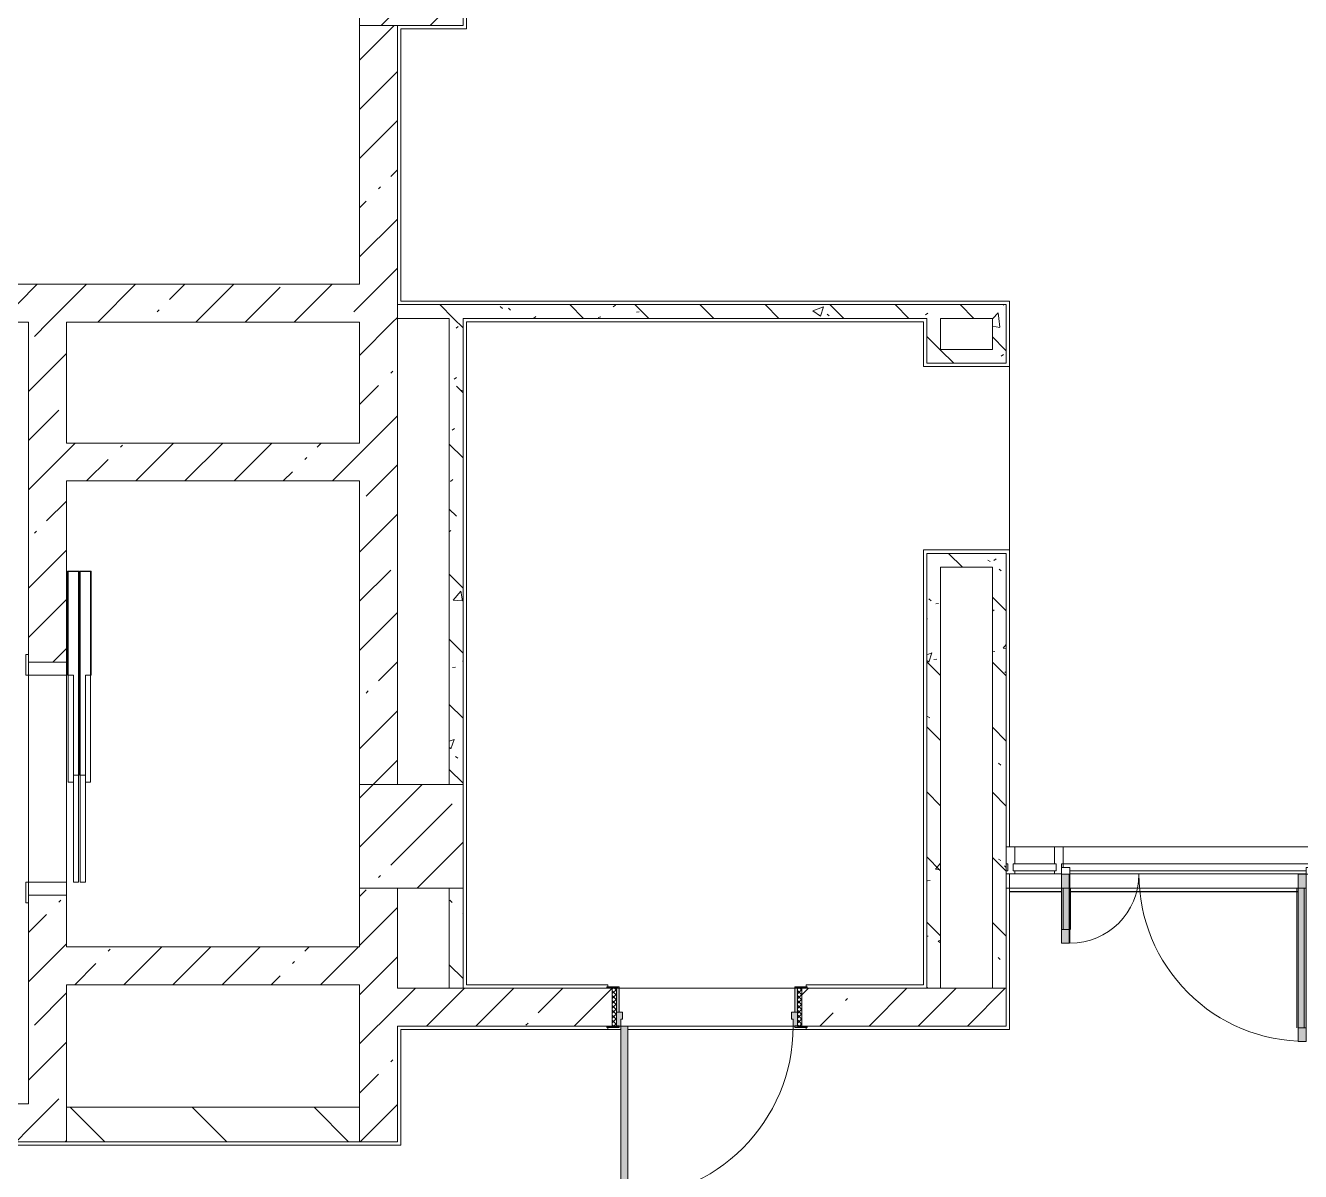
# Model space of a CAD drawing. Header units: millimetres. Extents: x -4060 to 187734, y -8553 to 29000.
# Drawn here: x 100946 to 108341, y 10057 to 16700 of the extents above; entities that cross this region are included whole.
import ezdxf

# ---------------------------------------------------------------- set-up
doc = ezdxf.new("R2010")
doc.units = ezdxf.units.MM
for name, color, linetype, lineweight, true_color in [('A-DETL-GENF-6', 7, 'Continuous', 5, 0xaaaaaa), ('A-DETL-GENF-7', 7, 'Continuous', 5, 0xe2e2e2), ('A-DOOR-2', 7, 'Continuous', 5, 0xaaaaaa), ('A-DOOR-3', 7, 'Continuous', 5, 0xe2e2e2), ('A-DOOR-FRAM-2', 7, 'Continuous', 5, 0xe2e2e2), ('A-DOOR-FRAM-3', 7, 'Continuous', 5, 0xaaaaaa), ('A-FLOR-1', 7, 'Continuous', 5, 0xaaaaaa), ('I-WALL-24', 7, 'Continuous', 5, 0x787878)]:
    doc.layers.add(name, color=color, linetype=linetype, lineweight=lineweight, true_color=true_color)
for name, color, linetype, lineweight in [('A-GLAZ-CURT-2', 7, 'Continuous', 5), ('A-GLAZ-CWMG-2', 7, 'Continuous', 5), ('A-WALL', 7, 'Continuous', 9), ('I-WALL-22', 7, 'Continuous', 5), ('S-COLS-2', 7, 'Continuous', 5), ('S-STRS-MBND', 7, 'Continuous', 5)]:
    doc.layers.add(name, color=color, linetype=linetype, lineweight=lineweight)
pattern_1 = [(45, (60723.74, 0), (-285.123, 285.123), []), (45, (61008.87, 0), (-285.123, 285.123), [504.031, -100.806, 16.764, -84.042])]
pattern_2 = [(135, (60723.74, 0), (-377.171, -377.171), [533.4, -88.9, 17.78, -88.9]), (135, (60723.74, 376.94), (-377.171, -377.171), []), (50, (60723.74, 0), (637.6445, -55.7866), [66.675, -733.425]), (355, (60723.74, 0), (-123.349, 668.699), [53.34, -586.74]), (100.451, (60776.9, -4.65), (514.299, 612.908), [56.665, -623.315]), (46.184, (60723.74, 177.8), (948.776, -147.15), [100.012, -1100.137]), (96.636, (60802.8, 165.5), (830.909, 865.997), [84.998, -934.973]), (351.184, (60723.7, 177.8), (830.918, 865.988), [80.01, -880.11]), (21, (60812.64, 133.35), (530.6506, -357.928), [66.675, -733.425]), (326, (60812.64, 133.35), (216.308, 644.6585), [53.34, -586.74]), (71.451, (60856.86, 103.5), (746.9596, 286.724), [56.665, -623.315]), (37.5, (60723.74, 0), (10.8105, 295.9426), [16.764, -562.864, 16.764, -578.866, -588.962]), (37.5, (60723.74, 0), (10.8105, 295.9426), [-1175.258, 16.764, -572.198]), (7.5, (60723.74, 0), (233.8692, 350.6318), [16.764, -322.834, 16.764, -549.529, -224.472]), (7.5, (60723.74, 0), (233.8692, 350.6318), [-905.891, 16.764, -207.708]), (327.5, (60525.5, 0), (474.5678, -20.0513), [16.764, -205.486, 16.764, -676.656, -920.115]), (327.5, (60525.5, 0), (474.5678, -20.0513), [-915.67, 16.764, -903.351]), (317.5, (60436.6, 0), (518.452, 88.9934), [16.764, -272.161, 16.764, -443.738, -653.415]), (317.5, (60436.6, 0), (518.452, 88.9934), [-749.427, 16.764, -636.651])]

# ---------------------------------------------------------------- blocks, each defined once
blk = doc.blocks.new('BSC_Колонна _Прямоугольная - 600х600-V115-1_5_1_птичка')
at = {"layer": 'S-COLS-2'}
h = blk.add_hatch(dxfattribs=at)
h.set_pattern_fill('FP_163', color=256, style=0, pattern_type=2)
h.set_pattern_definition([(45, (-42460, -17000), (-285.123, 285.123), []), (45, (-42174.88, -17000), (-285.123, 285.123), [504.031, -100.806, 16.764, -84.042])])
h.paths.add_polyline_path([(-60, -300), (300, -300), (300, 300), (-300, 300), (-300, -300)])
for p, q in [((300, 300), (-300, 300)), ((-300, 300), (-300, -300)), ((300, -300), (300, 300)), ((-300, -300), (300, -300))]:
    blk.add_line(p, q, dxfattribs=at)
blk = doc.blocks.new('110_Дверь_СКБ_1Ст_Внутренняя1 - Д-11 1100x2100h_кладовые _все__ коридор _между помещениями блока столовой__ моечные _все_-32089417-1_5_1_птичка')
at = {"layer": 'A-DOOR-2'}
h = blk.add_hatch(dxfattribs=at)
h.set_pattern_fill('FP_43', color=256, style=0, pattern_type=2)
h.set_pattern_definition([(135, (1751.41, 174.685), (-14.14214, -14.14214), []), (225, (1751.41, 174.685), (14.14214, -14.14214), [])])
h.paths.add_polyline_path([(537.5, 110), (537.5, -110), (562.5, -110), (562.5, 110)])
at = {"layer": 'A-DOOR-3'}
h = blk.add_hatch(color=256, dxfattribs=at)
h.paths.add_polyline_path([(522.5, 110), (512.5, 110), (512.5, 70), (502.5, 70), (502.5, 30), (537.5, 30), (537.5, 110)])
h.paths.add_polyline_path([(-497.5, 110), (-512.5, 110), (-512.5, 30), (-477.5, 30), (-477.5, 70), (-487.5, 70), (-487.5, 110)])
at = {"layer": 'A-DOOR-FRAM-2'}
for points in [[(512.5, 1110), (472.5, 1110), (472.5, 110), (512.5, 110), (512.5, 1030.8)], [(-537.5, 118), (-567.5, 118), (-562.5, 110), (-497.5, 115.3), (-497.5, 118), (-517.5, 118)], [(562.5, 118), (522.5, 118), (522.5, 110), (592.5, 110), (587.5, 118)], [(-512.5, 30), (-512.5, -110), (-497.5, -110), (-497.5, 30)], [(522.5, 30), (522.5, -110), (537.5, -110), (537.5, 30)], [(-567.5, -110), (-562.5, -118), (-497.5, -118), (-497.5, -110), (-562.5, -110)], [(537.5, -110), (522.5, -115.3), (522.5, -118), (592.5, -118), (587.5, -110), (562.5, -110)]]:
    blk.add_hatch(color=256, dxfattribs=at).paths.add_polyline_path(points)
at = {"layer": 'A-DOOR-FRAM-3'}
h = blk.add_hatch(dxfattribs=at)
h.set_pattern_fill('FP_44', color=256, style=0, pattern_type=2)
h.set_pattern_definition([(45, (-371.384, 174.685), (-14.1421, 14.1421), []), (135, (-371.384, 174.685), (-14.1421, -14.1421), [])])
h.paths.add_polyline_path([(-512.5, 110), (-537.5, 110), (-537.5, -110), (-512.5, -110), (-512.5, 16)])
at = {"layer": 'A-DOOR-2'}
for p, q in [((512.5, 1110), (472.5, 1110)), ((472.5, 1110), (472.5, 110)), ((512.5, 110), (512.5, 1110)), ((472.5, 110), (512.5, 110))]:
    blk.add_line(p, q, dxfattribs=at)
blk.add_arc((512.5, 110), 1000, 90, 180, dxfattribs=at)
at = {"layer": 'A-DOOR-FRAM-3'}
for p, q in [((-497.5, 118), (-567.5, 118)), ((-567.5, 118), (-567.5, 110)), ((-567.5, 110), (-497.5, 110)), ((-512.5, 110), (-537.5, 110)), ((-537.5, 110), (-537.5, -110)), ((-487.5, 110), (-512.5, 110)), ((-512.5, 110), (-512.5, 30)), ((-512.5, -110), (-512.5, 110)), ((-497.5, 110), (-512.5, 110)), ((-512.5, 110), (-512.5, 109)), ((-512.5, 109), (-497.5, 109)), ((-497.5, 110), (-497.5, 118)), ((-497.5, 109), (-497.5, 110)), ((-487.5, 70), (-487.5, 110)), ((512.5, 110), (512.5, 70)), ((537.5, 110), (512.5, 110)), ((592.5, 118), (522.5, 118)), ((522.5, 118), (522.5, 110)), ((537.5, 110), (522.5, 110)), ((522.5, 110), (522.5, 109)), ((522.5, 110), (592.5, 110)), ((522.5, 109), (537.5, 109)), ((537.5, 30), (537.5, 110)), ((562.5, 110), (537.5, 110)), ((537.5, 110), (537.5, -110)), ((537.5, 109), (537.5, 110)), ((562.5, -110), (562.5, 110)), ((592.5, 110), (592.5, 118)), ((-512.5, 30), (-477.5, 30)), ((-497.5, 30), (-512.5, 30)), ((-512.5, 30), (-512.5, -110)), ((-497.5, -110), (-497.5, 30)), ((-477.5, 70), (-487.5, 70)), ((-477.5, 30), (-477.5, 70)), ((512.5, 70), (502.5, 70)), ((502.5, 70), (502.5, 30)), ((502.5, 30), (537.5, 30)), ((537.5, 30), (522.5, 30)), ((522.5, 30), (522.5, -110)), ((537.5, -110), (537.5, 30)), ((-497.5, -110), (-567.5, -110)), ((-567.5, -110), (-567.5, -118)), ((-567.5, -118), (-497.5, -118)), ((-537.5, -110), (-512.5, -110)), ((-512.5, -110), (-497.5, -110)), ((-497.5, -118), (-497.5, -110)), ((522.5, -110), (537.5, -110)), ((592.5, -110), (522.5, -110)), ((522.5, -110), (522.5, -118)), ((522.5, -118), (592.5, -118)), ((537.5, -110), (562.5, -110)), ((592.5, -118), (592.5, -110))]:
    blk.add_line(p, q, dxfattribs=at)
blk = doc.blocks.new('DOR_Дверь лифта - 1350х2050h-V194-1_5_1_птичка')
at = {"layer": 'A-DOOR-2'}
for p, q in [((-600, 125), (-720, 125)), ((-720, 125), (-720, 110)), ((-720, 110), (-600, 110)), ((-675, 110), (-675, -110)), ((-600, 110), (-675, 110)), ((-600, 110), (-600, 125)), ((600, 110), (-600, 110)), ((-600, 110), (-600, -110)), ((720, 125), (600, 125)), ((600, 125), (600, 110)), ((600, -110), (600, 110)), ((675, 110), (600, 110)), ((600, 110), (720, 110)), ((675, -110), (675, 110)), ((720, 110), (720, 125)), ((-675, -110), (-600, -110)), ((-600, -110), (600, -110)), ((-20, -120), (-20, -150)), ((600, -120), (-20, -120)), ((600, -110), (675, -110)), ((600, -150), (600, -120)), ((-600, -150), (-600, -180)), ((20, -150), (-600, -150)), ((-600, -180), (20, -180)), ((-600, -190), (-600, -220)), ((20, -190), (-600, -190)), ((-600, -220), (20, -220)), ((-20, -150), (600, -150)), ((-20, -220), (-20, -250)), ((600, -220), (-20, -220)), ((20, -180), (20, -150)), ((20, -220), (20, -190)), ((600, -250), (600, -220)), ((-20, -250), (600, -250))]:
    blk.add_line(p, q, dxfattribs=at)
at = {"layer": 'A-DOOR-FRAM-3'}
for p, q in [((600, -117), (600, -120)), ((1203, -117), (600, -117)), ((600, -120), (1200, -120)), ((1200, -120), (1200, -180)), ((1203, -183), (1203, -117)), ((1200, -180), (20, -180)), ((20, -180), (20, -183)), ((20, -183), (1203, -183)), ((1203, -187), (20, -187)), ((20, -187), (20, -190)), ((20, -190), (1200, -190)), ((1200, -190), (1200, -250)), ((1203, -253), (1203, -187)), ((600, -250), (600, -253)), ((1200, -250), (600, -250)), ((600, -253), (1203, -253))]:
    blk.add_line(p, q, dxfattribs=at)
blk = doc.blocks.new('Прямоугольный импост - Импост структурный с накладкой - 160мм Темный-32467808-1_5_1_птичка')
at = {"layer": 'A-GLAZ-CWMG-2'}
for p, q in [((-50, 40), (-50, 140)), ((-50, 140), (0, 140)), ((0, 140), (0, 40)), ((-40, 40), (-50, 40)), ((-50, -17), (-50, 0)), ((-50, 0), (-40, 0)), ((-40, 0), (-40, 40)), ((-10, 40), (-10, 0)), ((0, 40), (-10, 40)), ((-10, 0), (0, 0)), ((0, 0), (0, -17)), ((0, -17), (-50, -17))]:
    blk.add_line(p, q, dxfattribs=at)
blk = doc.blocks.new('Системная панель - Стекло - 40мм-32785804-1_5_1_птичка')
at = {"layer": 'A-GLAZ-CURT-2'}
for p, q in [((125, 0), (-125, 0)), ((-125, 0), (-125, -40)), ((125, -40), (125, 0)), ((-125, -40), (125, -40))]:
    blk.add_line(p, q, dxfattribs=at)
blk = doc.blocks.new('Дверь_Витражная_остекление_ - В-9-32786634-1_5_1_птичка')
at = {"layer": 'A-DETL-GENF-7'}
for points in [[(-639.5, 989), (-684.5, 989), (-684.5, 20), (-639.5, 20), (-639.5, 920)], [(689.5, 420), (689.5, 20), (734.5, 20), (734.5, 420)]]:
    blk.add_hatch(color=256, dxfattribs=at).paths.add_polyline_path(points)
at = {"layer": 'A-DETL-GENF-6'}
for p, q in [((-684.5, 989), (-639.5, 989)), ((-684.5, 989), (-684.5, 20)), ((-639.5, 989), (-684.5, 989)), ((-684.5, 989), (-684.5, 20)), ((-639.5, 989), (-639.5, 20)), ((-639.5, 20), (-639.5, 989)), ((-684.5, 909), (-639.5, 909)), ((-674.5, 909), (-674.5, 100)), ((-630.5, 909), (-630.5, 100)), ((734.5, 420), (689.5, 420)), ((689.5, 420), (689.5, 20)), ((734.5, 420), (689.5, 420)), ((689.5, 420), (689.5, 20)), ((734.5, 420), (734.5, 20)), ((734.5, 20), (734.5, 420)), ((680.5, 340), (680.5, 100)), ((734.5, 340), (689.5, 340)), ((724.5, 340), (724.5, 100)), ((-684.5, 100), (-639.5, 100)), ((734.5, 100), (689.5, 100)), ((-639.5, 20), (-684.5, 20)), ((-684.5, 20), (-639.5, 20))]:
    blk.add_line(p, q, dxfattribs=at)
at = {"layer": 'A-DOOR-2'}
for p, q in [((-684.5, 989), (-684.5, 20)), ((684.5, 420), (684.5, 20)), ((-684.5, 20), (-734.5, 20)), ((-734.5, 20), (-734.5, -20)), ((-684.5, -20), (-684.5, 20)), ((734.5, 20), (684.5, 20)), ((684.5, 20), (684.5, -20)), ((734.5, -20), (734.5, 20)), ((-734.5, -20), (-684.5, -20)), ((684.5, -20), (734.5, -20))]:
    blk.add_line(p, q, dxfattribs=at)
for centre, radius, start, end in [((-684.5, 20), 969, 360, 90), ((684.5, 20), 400, 90, 180)]:
    blk.add_arc(centre, radius, start, end, dxfattribs=at)
blk = doc.blocks.new('Прямоугольный импост - Импост структурный с накладкой - 160мм Темный-32786259-1_5_1_птичка')
at = {"layer": 'A-GLAZ-CWMG-2'}
for p, q in [((46240, 11940), (47689, 11940)), ((46240, 11820), (46240, 11840)), ((46240, 11840), (47689, 11840)), ((47689, 11840), (47689, 11820)), ((46280, 11800), (47649, 11800)), ((46280, 11783), (47649, 11783))]:
    blk.add_line(p, q, dxfattribs=at)
blk = doc.blocks.new('Прямоугольный импост - Импост структурный с накладкой - 160мм Темный-32785802-1_5_1_птичка')
at = {"layer": 'A-GLAZ-CWMG-2'}
for p, q in [((45960, 11940), (46190, 11940)), ((45960, 11783), (46190, 11783))]:
    blk.add_line(p, q, dxfattribs=at)
blk = doc.blocks.new('Прямоугольный импост - Импост структурный с накладкой - 160мм Темный-V221-1_5_1_птичка')
at = {"layer": 'A-GLAZ-CWMG-2'}
for p, q in [((-25, 40), (-25, 140)), ((-25, 140), (25, 140)), ((25, 140), (25, 40)), ((-15, 40), (-25, 40)), ((-15, 20), (-15, 40)), ((15, 40), (15, 0)), ((25, 40), (15, 40)), ((15, 0), (25, 0)), ((25, 0), (25, -17)), ((25, -17), (-15, -17))]:
    blk.add_line(p, q, dxfattribs=at)

msp = doc.modelspace()

# ---------------------------------------------------------------- hatches: boundary and pattern name
at = {"layer": 'I-WALL-22'}
h = msp.add_hatch(dxfattribs=at)
h.set_pattern_fill('FP_121', color=256, style=0, pattern_type=2)
h.set_pattern_definition(pattern_1)
h.paths.add_polyline_path([(102883.7, 15200), (103103.7, 15200), (103103.7, 16700), (102883.7, 16700), (102883.7, 15593.2)])
h = msp.add_hatch(dxfattribs=at)
h.set_pattern_fill('FP_121', color=256, style=0, pattern_type=2)
h.set_pattern_definition(pattern_1)
h.paths.add_polyline_path([(99483.7, 14980), (103103.7, 14980), (103103.7, 15200), (99483.7, 15200)])
h = msp.add_hatch(dxfattribs=at)
h.set_pattern_fill('FP_121', color=256, style=0, pattern_type=2)
h.set_pattern_definition(pattern_1)
h.paths.add_polyline_path([(101183.7, 14280), (101183.7, 14980), (100963.7, 14979.6), (100963.7, 14280)])
h = msp.add_hatch(dxfattribs=at)
h.set_pattern_fill('FP_121', color=256, style=0, pattern_type=2)
h.set_pattern_definition(pattern_1)
h.paths.add_polyline_path([(103103.7, 12300), (103103.7, 14980), (102883.7, 14980), (102883.7, 12300)])
h = msp.add_hatch(dxfattribs=at)
h.set_pattern_fill('FP_121', color=256, style=0, pattern_type=2)
h.set_pattern_definition(pattern_1)
h.paths.add_polyline_path([(100963.7, 10230), (101183.7, 10230), (101183.7, 11660), (100963.7, 11660), (100963.7, 10430)])
h.paths.add_polyline_path([(100963.7, 13010), (101183.7, 13010), (101183.7, 14280), (100963.7, 14280), (100963.7, 13293.6)])
h = msp.add_hatch(dxfattribs=at)
h.set_pattern_fill('FP_121', color=256, style=0, pattern_type=2)
h.set_pattern_definition(pattern_1)
h.paths.add_polyline_path([(102426.3, 14060), (102883.7, 14060), (102883.7, 14280), (101183.7, 14280), (101183.7, 14060), (101635.2, 14060)])
h = msp.add_hatch(dxfattribs=at)
h.set_pattern_fill('FP_121', color=256, style=0, pattern_type=2)
h.set_pattern_definition(pattern_1)
h.paths.add_polyline_path([(102883.7, 10230), (103103.7, 10230), (103103.7, 11700), (102883.7, 11700), (102883.7, 10430)])
h = msp.add_hatch(dxfattribs=at)
h.set_pattern_fill('FP_121', color=256, style=0, pattern_type=2)
h.set_pattern_definition(pattern_1)
h.paths.add_polyline_path([(102883.7, 11140), (102883.7, 11360), (101183.7, 11360), (101183.7, 11140), (102426.3, 11140)])
h = msp.add_hatch(dxfattribs=at)
h.set_pattern_fill('FP_121', color=256, style=0, pattern_type=2)
h.set_pattern_definition(pattern_1)
h.paths.add_polyline_path([(103103.7, 10900), (104348.7, 10900), (104348.7, 11120), (103103.7, 11120), (103103.7, 10994)])
h.paths.add_polyline_path([(106144.2, 10900), (106633.7, 10900), (106633.7, 11120), (105448.7, 11120), (105448.7, 10900), (105478.7, 10900)])
h = msp.add_hatch(dxfattribs=at)
h.set_pattern_fill('FP_121', color=256, style=0, pattern_type=2)
h.set_pattern_definition(pattern_1)
h.paths.add_polyline_path([(99483.7, 10230), (100963.7, 10230), (100963.7, 10450), (99483.7, 10450)])
h = msp.add_hatch(dxfattribs=at)
h.set_pattern_fill('FP_139', color=256, style=0, pattern_type=2)
h.set_pattern_definition([(135, (60723.74, 0), (-353.5534, -353.5534), [])])
h.paths.add_polyline_path([(102883.7, 10230), (102883.7, 10430), (101183.7, 10430), (101183.7, 10230), (102426.3, 10230)])
at = {"layer": 'I-WALL-24'}
h = msp.add_hatch(dxfattribs=at)
h.set_pattern_fill('FP_147', color=256, style=0, pattern_type=2)
h.set_pattern_definition(pattern_2)
h.paths.add_polyline_path([(106173.7, 15002.5), (106633.7, 15002.5), (106628.3, 15082.5), (103103.7, 15082.5), (103103.7, 15002.5), (106153.7, 15002.5)])
h = msp.add_hatch(dxfattribs=at)
h.set_pattern_fill('FP_147', color=256, style=0, pattern_type=2)
h.set_pattern_definition(pattern_2)
h.paths.add_polyline_path([(103483.7, 11120), (103483.7, 11700), (103403.7, 11700), (103403.7, 11120)])
h.paths.add_polyline_path([(103483.7, 12300), (103483.7, 15002.5), (103403.7, 15002.5), (103403.7, 12300)])
h = msp.add_hatch(dxfattribs=at)
h.set_pattern_fill('FP_147', color=256, style=0, pattern_type=2)
h.set_pattern_definition(pattern_2)
h.paths.add_polyline_path([(106237.6, 14742.5), (106253.7, 14742.5), (106253.7, 15002.5), (106173.7, 15002.5), (106173.7, 14742.5), (106218.3, 14742.5)])
h = msp.add_hatch(dxfattribs=at)
h.set_pattern_fill('FP_147', color=256, style=0, pattern_type=2)
h.set_pattern_definition(pattern_2)
h.paths.add_polyline_path([(106633.7, 14822.5), (106633.7, 15002.5), (106553.7, 15002.5), (106553.7, 14822.5)])
h = msp.add_hatch(dxfattribs=at)
h.set_pattern_fill('FP_147', color=256, style=0, pattern_type=2)
h.set_pattern_definition(pattern_2)
h.paths.add_polyline_path([(106633.7, 14742.5), (106633.7, 14822.5), (106253.7, 14818.9), (106253.9, 14742.5)])
h = msp.add_hatch(dxfattribs=at)
h.set_pattern_fill('FP_147', color=256, style=0, pattern_type=2)
h.set_pattern_definition(pattern_2)
h.paths.add_polyline_path([(106173.7, 13560), (106553.7, 13560), (106553.7, 13640), (106173.7, 13640)])
h = msp.add_hatch(dxfattribs=at)
h.set_pattern_fill('FP_147', color=256, style=0, pattern_type=2)
h.set_pattern_definition(pattern_2)
h.paths.add_polyline_path([(106633.7, 11120), (106633.7, 13640), (106553.7, 13640), (106553.7, 11120)])
h = msp.add_hatch(dxfattribs=at)
h.set_pattern_fill('FP_147', color=256, style=0, pattern_type=2)
h.set_pattern_definition(pattern_2)
h.paths.add_polyline_path([(106253.7, 11120), (106253.7, 13560), (106173.7, 13560), (106173.7, 11120)])
at = {"layer": 'S-COLS-2'}
h = msp.add_hatch(dxfattribs=at)
h.set_pattern_fill('FP_121', color=256, style=0, pattern_type=2)
h.set_pattern_definition(pattern_1)
h.paths.add_polyline_path([(103483.7, 11700), (103483.7, 12300), (102883.7, 12300), (102883.7, 11700), (103403.7, 11700)])

# ---------------------------------------------------------------- linework, layer by layer
at = {"layer": 'A-FLOR-1'}
for p, q in [((103503.7, 17900), (103503.7, 16680)), ((103503.7, 16680), (103123.7, 16680)), ((103123.7, 16680), (103123.7, 15102.5)), ((103123.7, 15102.5), (106653.7, 15102.5)), ((106653.7, 15102.5), (106653.7, 11940)), ((103503.7, 14982.5), (103503.7, 11140)), ((106153.7, 14982.5), (103503.7, 14982.5)), ((106153.7, 14723.6), (106153.7, 14982.5)), ((106653.7, 14723.6), (106153.7, 14723.6)), ((106153.7, 11140), (106153.7, 13660)), ((106153.7, 13660), (106653.7, 13660)), ((106653.7, 11783), (106653.7, 11679)), ((106953.7, 11680), (106653.7, 11680)), ((106653.7, 11680), (106653.7, 10880)), ((106653.7, 11679), (106953.7, 11679)), ((108327.7, 11680), (106998.7, 11680)), ((106998.7, 11679), (108327.7, 11679)), ((103503.7, 11140), (104323.7, 11140)), ((104323.7, 11140), (104323.7, 11128)), ((105473.7, 11128), (105473.7, 11140)), ((105473.7, 11140), (106153.7, 11140)), ((104398.7, 10880), (103123.7, 10880)), ((103123.7, 10880), (103123.7, 10210)), ((104323.7, 10892), (104323.7, 10880)), ((104323.7, 10880), (104398.7, 10880)), ((104438.7, 10880), (105473.7, 10880)), ((106653.7, 10880), (104438.7, 10880)), ((105473.7, 10880), (105473.7, 10892)), ((103123.7, 10210), (99463.7, 10210))]:
    msp.add_line(p, q, dxfattribs=at)
at = {"layer": 'A-WALL'}
for p, q in [((103403.7, 11120), (103483.7, 11120)), ((106173.7, 11120), (106253.7, 11120)), ((106553.7, 11120), (106633.7, 11120)), ((101183.7, 10430), (101183.7, 10230)), ((102883.7, 10230), (102883.7, 10430))]:
    msp.add_line(p, q, dxfattribs=at)
at = {"layer": 'I-WALL-22'}
for p, q in [((102883.7, 16700), (102883.7, 15200)), ((103103.7, 12300), (103103.7, 16700)), ((102883.7, 15200), (99483.7, 15200)), ((106633.7, 15082.5), (103103.7, 15082.5)), ((103103.7, 15082.5), (103103.7, 15002.5)), ((106633.7, 14742.5), (106633.7, 15082.5)), ((99483.7, 14980), (100963.7, 14980)), ((100963.7, 14980), (100963.7, 13010)), ((101183.7, 14980), (102883.7, 14980)), ((101183.7, 14280), (101183.7, 14980)), ((102883.7, 14980), (102883.7, 14280)), ((103103.7, 15002.5), (103403.7, 15002.5)), ((103403.7, 15002.5), (103403.7, 12300)), ((103483.7, 15002.5), (106173.7, 15002.5)), ((103483.7, 12300), (103483.7, 15002.5)), ((106173.7, 15002.5), (106173.7, 14742.5)), ((106253.7, 15002.5), (106553.7, 15002.5)), ((106253.7, 14822.5), (106253.7, 15002.5)), ((106553.7, 15002.5), (106553.7, 14822.5)), ((106553.7, 14822.5), (106253.7, 14822.5)), ((106173.7, 14742.5), (106633.7, 14742.5)), ((102883.7, 14280), (101183.7, 14280)), ((101183.7, 13010), (101183.7, 14060)), ((101183.7, 14060), (102883.7, 14060)), ((102883.7, 14060), (102883.7, 12300)), ((106633.7, 13640), (106173.7, 13640)), ((106173.7, 13640), (106173.7, 11120)), ((106633.7, 10900), (106633.7, 13640)), ((106253.7, 13560), (106553.7, 13560)), ((106253.7, 11120), (106253.7, 13560)), ((106553.7, 13560), (106553.7, 11120)), ((100963.7, 13010), (101183.7, 13010)), ((102883.7, 12300), (103103.7, 12300)), ((103403.7, 12300), (103483.7, 12300)), ((102883.7, 11700), (102883.7, 11360)), ((103103.7, 11700), (102883.7, 11700)), ((103103.7, 11120), (103103.7, 11700)), ((103403.7, 11700), (103403.7, 11120)), ((103483.7, 11700), (103403.7, 11700)), ((103483.7, 11120), (103483.7, 11700)), ((106953.7, 11700), (106633.7, 11700)), ((108327.7, 11700), (106998.7, 11700)), ((100963.7, 11660), (100963.7, 10450)), ((101183.7, 11660), (100963.7, 11660)), ((101183.7, 11360), (101183.7, 11660)), ((102883.7, 11360), (101183.7, 11360)), ((101183.7, 11140), (102883.7, 11140)), ((101183.7, 10430), (101183.7, 11140)), ((102883.7, 11140), (102883.7, 10430)), ((103403.7, 11120), (103103.7, 11120)), ((104318.7, 11120), (103483.7, 11120)), ((104388.7, 11120), (105408.7, 11120)), ((106173.7, 11120), (105478.7, 11120)), ((106553.7, 11120), (106253.7, 11120)), ((103103.7, 10230), (103103.7, 10900)), ((103103.7, 10900), (104318.7, 10900)), ((105398.7, 10900), (104438.7, 10900)), ((105478.7, 10900), (106633.7, 10900)), ((100963.7, 10450), (99483.7, 10450)), ((102883.7, 10430), (101183.7, 10430)), ((99483.7, 10230), (103103.7, 10230))]:
    msp.add_line(p, q, dxfattribs=at)
at = {"layer": 'S-COLS-2'}
for p, q in [((103403.7, 12300), (102883.7, 12300)), ((102883.7, 12300), (102883.7, 11700)), ((103483.7, 12300), (103403.7, 12300)), ((103483.7, 11700), (103483.7, 12300)), ((102883.7, 11700), (103403.7, 11700)), ((103403.7, 11700), (103483.7, 11700))]:
    msp.add_line(p, q, dxfattribs=at)
at = {"layer": 'S-STRS-MBND'}
for p, q in [((102883.7, 15200), (102883.7, 16700)), ((99483.7, 15200), (102883.7, 15200))]:
    msp.add_line(p, q, dxfattribs=at)

# ---------------------------------------------------------------- block references
at = {"layer": 'A-DOOR-2'}
for name, p, rotation in [('DOR_Дверь лифта - 1350х2050h-V194-1_5_1_птичка', (101073.7, 12335), 90), ('Дверь_Витражная_остекление_ - В-9-32786634-1_5_1_птичка', (107688.2, 11800), 180), ('110_Дверь_СКБ_1Ст_Внутренняя1 - Д-11 1100x2100h_кладовые _все__ коридор _между помещениями блока столовой__ моечные _все_-32089417-1_5_1_птичка', (104911.2, 11010), 180)]:
    msp.add_blockref(name, p, dxfattribs=dict(at, rotation=rotation))
at = {"layer": 'A-GLAZ-CURT-2', "rotation": 180}
msp.add_blockref('Системная панель - Стекло - 40мм-32785804-1_5_1_птичка', (106798.7, 11800), dxfattribs=at)
at = {"layer": 'A-GLAZ-CWMG-2', "extrusion": (0, 0, -1)}
for name, p in [('Прямоугольный импост - Импост структурный с накладкой - 160мм Темный-32467808-1_5_1_птичка', (-106633.7, 11800)), ('Прямоугольный импост - Импост структурный с накладкой - 160мм Темный-V221-1_5_1_птичка', (-106938.7, 11800))]:
    msp.add_blockref(name, p, dxfattribs=at)
at = {"layer": 'A-GLAZ-CWMG-2'}
for name in ['Прямоугольный импост - Импост структурный с накладкой - 160мм Темный-32785802-1_5_1_птичка', 'Прямоугольный импост - Импост структурный с накладкой - 160мм Темный-32786259-1_5_1_птичка']:
    msp.add_blockref(name, (60723.7, 0), dxfattribs=at)
at = {"layer": 'S-COLS-2'}
msp.add_blockref('BSC_Колонна _Прямоугольная - 600х600-V115-1_5_1_птичка', (103183.7, 17000), dxfattribs=at)

doc.saveas('drawing.dxf')
